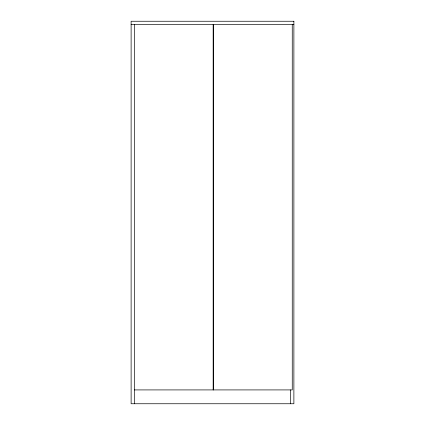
<?xml version="1.0" encoding="UTF-8"?>
<svg xmlns="http://www.w3.org/2000/svg" width="425" height="425" viewBox="0 0 425 425"><rect width="100%" height="100%" fill="white"/><g stroke="black" fill="none" stroke-linecap="round" stroke-linejoin="round"><path stroke-width="0.64" d="M131.118 24.507L293.882 24.507M134.374 389.916L292.257 389.916L292.257 24.507M290.626 389.916L290.626 403.75M213.477 24.507L213.477 389.916M213.153 24.507L213.153 389.916M134.374 24.507L134.374 403.75M293.882 21.25L131.118 21.25L131.118 403.75L293.882 403.75L293.882 21.25"/></g></svg>
